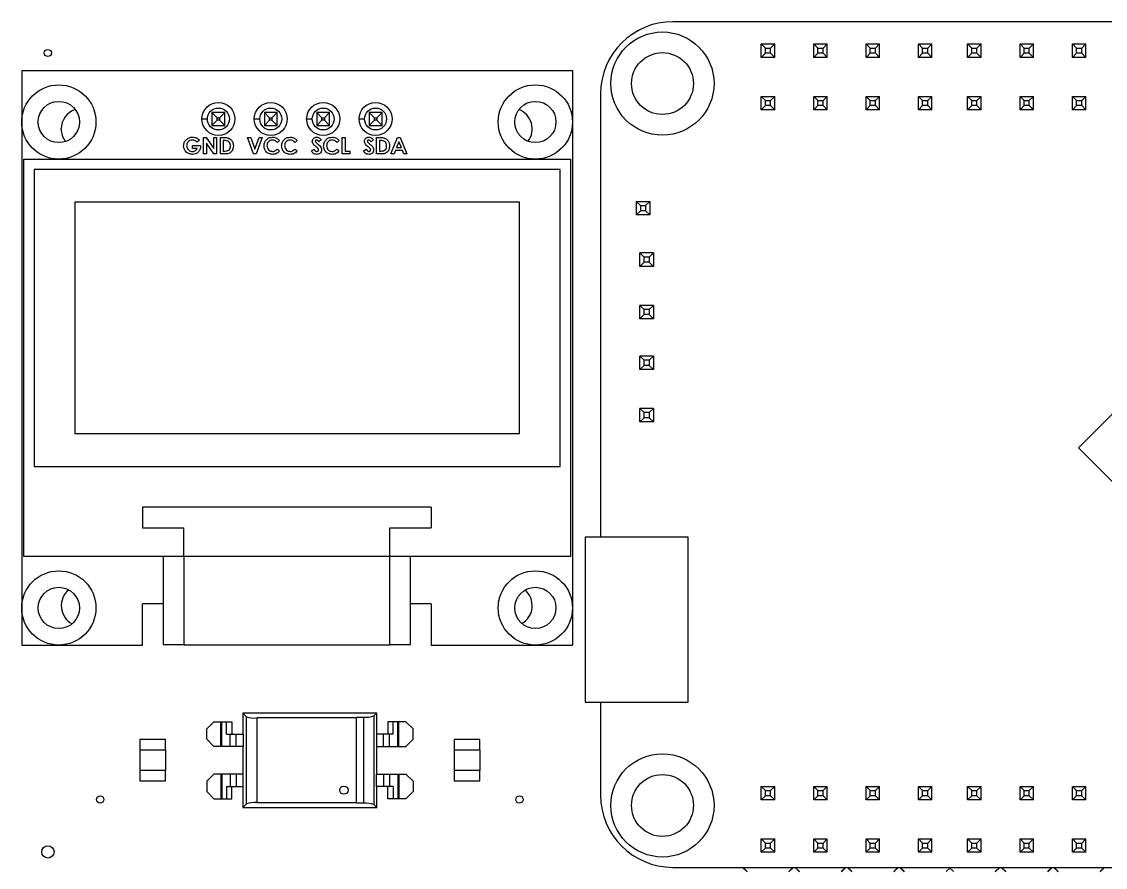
# Model space of a CAD drawing. Header units: millimetres. Extents: x 125 to 686, y 158 to 585.
# Drawn here: x 603.03 to 642.43, y 336.15 to 366.9 of the extents above; entities that cross this region are included whole.
import ezdxf

# ---------------------------------------------------------------- set-up
doc = ezdxf.new("R2010")
doc.units = ezdxf.units.MM

msp = doc.modelspace()

# ---------------------------------------------------------------- linework, layer by layer
at = {"color": 7, "linetype": 'Continuous', "lineweight": 25}
for p, q in [((673.203, 366.897), (626.703, 366.897)), ((630.072, 365.936), (629.922, 366.086)), ((629.922, 365.599), (629.922, 366.086)), ((629.922, 366.086), (630.41, 366.086)), ((630.26, 365.936), (630.41, 366.086)), ((630.41, 365.599), (630.41, 366.086)), ((631.977, 365.936), (631.827, 366.086)), ((631.827, 366.086), (632.315, 366.086)), ((631.827, 365.599), (631.827, 366.086)), ((632.165, 365.936), (632.315, 366.086)), ((632.315, 365.599), (632.315, 366.086)), ((633.882, 365.936), (633.732, 366.086)), ((633.732, 366.086), (634.22, 366.086)), ((633.732, 365.599), (633.732, 366.086)), ((634.07, 365.936), (634.22, 366.086)), ((634.22, 365.599), (634.22, 366.086)), ((635.787, 365.936), (635.637, 366.086)), ((635.637, 366.086), (636.125, 366.086)), ((635.637, 365.599), (635.637, 366.086)), ((635.975, 365.936), (636.125, 366.086)), ((636.125, 365.599), (636.125, 366.086)), ((637.572, 365.936), (637.422, 366.086)), ((637.422, 365.599), (637.422, 366.086)), ((637.422, 366.086), (637.91, 366.086)), ((637.76, 365.936), (637.91, 366.086)), ((637.91, 365.599), (637.91, 366.086)), ((639.477, 365.936), (639.327, 366.086)), ((639.327, 365.599), (639.327, 366.086)), ((639.327, 366.086), (639.815, 366.086)), ((639.665, 365.936), (639.815, 366.086)), ((639.815, 365.599), (639.815, 366.086)), ((641.382, 365.936), (641.232, 366.086)), ((641.232, 366.086), (641.72, 366.086)), ((641.232, 365.599), (641.232, 366.086)), ((641.57, 365.936), (641.72, 366.086)), ((641.72, 365.599), (641.72, 366.086)), ((629.922, 365.599), (630.072, 365.749)), ((630.072, 365.749), (630.072, 365.936)), ((630.072, 365.936), (630.26, 365.936)), ((630.26, 365.749), (630.072, 365.749)), ((630.26, 365.749), (630.26, 365.936)), ((630.26, 365.749), (630.41, 365.599)), ((631.827, 365.599), (631.977, 365.749)), ((631.977, 365.936), (632.165, 365.936)), ((631.977, 365.749), (631.977, 365.936)), ((632.165, 365.749), (631.977, 365.749)), ((632.165, 365.749), (632.165, 365.936)), ((632.165, 365.749), (632.315, 365.599)), ((633.732, 365.599), (633.882, 365.749)), ((633.882, 365.749), (633.882, 365.936)), ((633.882, 365.936), (634.07, 365.936)), ((634.07, 365.749), (633.882, 365.749)), ((634.07, 365.749), (634.07, 365.936)), ((634.07, 365.749), (634.22, 365.599)), ((635.637, 365.599), (635.787, 365.749)), ((635.787, 365.936), (635.975, 365.936)), ((635.787, 365.749), (635.787, 365.936)), ((635.975, 365.749), (635.787, 365.749)), ((635.975, 365.749), (635.975, 365.936)), ((635.975, 365.749), (636.125, 365.599)), ((637.422, 365.599), (637.572, 365.749)), ((637.572, 365.749), (637.572, 365.936)), ((637.572, 365.936), (637.76, 365.936)), ((637.76, 365.749), (637.572, 365.749)), ((637.76, 365.749), (637.76, 365.936)), ((637.76, 365.749), (637.91, 365.599)), ((639.327, 365.599), (639.477, 365.749)), ((639.477, 365.749), (639.477, 365.936)), ((639.477, 365.936), (639.665, 365.936)), ((639.665, 365.749), (639.477, 365.749)), ((639.665, 365.749), (639.665, 365.936)), ((639.665, 365.749), (639.815, 365.599)), ((641.232, 365.599), (641.382, 365.749)), ((641.382, 365.936), (641.57, 365.936)), ((641.382, 365.749), (641.382, 365.936)), ((641.57, 365.749), (641.382, 365.749)), ((641.57, 365.749), (641.57, 365.936)), ((641.57, 365.749), (641.72, 365.599)), ((630.41, 365.599), (629.922, 365.599)), ((632.315, 365.599), (631.827, 365.599)), ((634.22, 365.599), (633.732, 365.599)), ((636.125, 365.599), (635.637, 365.599)), ((637.91, 365.599), (637.422, 365.599)), ((639.815, 365.599), (639.327, 365.599)), ((641.72, 365.599), (641.232, 365.599)), ((603.032, 365.124), (603.032, 344.229)), ((603.032, 365.124), (623.057, 365.124)), ((623.057, 365.124), (623.057, 344.229)), ((624.078, 364.272), (624.078, 348.147)), ((630.072, 364.031), (629.922, 364.181)), ((629.922, 364.181), (630.41, 364.181)), ((629.922, 363.694), (629.922, 364.181)), ((630.072, 363.844), (630.072, 364.031)), ((630.072, 364.031), (630.26, 364.031)), ((630.26, 364.031), (630.41, 364.181)), ((630.26, 363.844), (630.26, 364.031)), ((630.41, 363.694), (630.41, 364.181)), ((631.977, 364.031), (631.827, 364.181)), ((631.827, 363.694), (631.827, 364.181)), ((631.827, 364.181), (632.315, 364.181)), ((631.977, 363.844), (631.977, 364.031)), ((631.977, 364.031), (632.165, 364.031)), ((632.165, 364.031), (632.315, 364.181)), ((632.165, 363.844), (632.165, 364.031)), ((632.315, 363.694), (632.315, 364.181)), ((633.882, 364.031), (633.732, 364.181)), ((633.732, 363.694), (633.732, 364.181)), ((633.732, 364.181), (634.22, 364.181)), ((633.882, 363.844), (633.882, 364.031)), ((633.882, 364.031), (634.07, 364.031)), ((634.07, 364.031), (634.22, 364.181)), ((634.07, 363.844), (634.07, 364.031)), ((634.22, 363.694), (634.22, 364.181)), ((635.787, 364.031), (635.637, 364.181)), ((635.637, 364.181), (636.125, 364.181)), ((635.637, 363.694), (635.637, 364.181)), ((635.787, 364.031), (635.975, 364.031)), ((635.787, 363.844), (635.787, 364.031)), ((635.975, 364.031), (636.125, 364.181)), ((635.975, 363.844), (635.975, 364.031)), ((636.125, 363.694), (636.125, 364.181)), ((637.572, 364.031), (637.422, 364.181)), ((637.422, 363.694), (637.422, 364.181)), ((637.422, 364.181), (637.91, 364.181)), ((637.572, 363.844), (637.572, 364.031)), ((637.572, 364.031), (637.76, 364.031)), ((637.76, 364.031), (637.91, 364.181)), ((637.76, 363.844), (637.76, 364.031)), ((637.91, 363.694), (637.91, 364.181)), ((639.477, 364.031), (639.327, 364.181)), ((639.327, 363.694), (639.327, 364.181)), ((639.327, 364.181), (639.815, 364.181)), ((639.477, 363.844), (639.477, 364.031)), ((639.477, 364.031), (639.665, 364.031)), ((639.665, 364.031), (639.815, 364.181)), ((639.665, 363.844), (639.665, 364.031)), ((639.815, 363.694), (639.815, 364.181)), ((641.382, 364.031), (641.232, 364.181)), ((641.232, 363.694), (641.232, 364.181)), ((641.232, 364.181), (641.72, 364.181)), ((641.382, 363.844), (641.382, 364.031)), ((641.382, 364.031), (641.57, 364.031)), ((641.57, 364.031), (641.72, 364.181)), ((641.57, 363.844), (641.57, 364.031)), ((641.72, 363.694), (641.72, 364.181)), ((629.922, 363.694), (630.072, 363.844)), ((630.41, 363.694), (629.922, 363.694)), ((630.26, 363.844), (630.072, 363.844)), ((630.26, 363.844), (630.41, 363.694)), ((631.827, 363.694), (631.977, 363.844)), ((632.315, 363.694), (631.827, 363.694)), ((632.165, 363.844), (631.977, 363.844)), ((632.165, 363.844), (632.315, 363.694)), ((633.732, 363.694), (633.882, 363.844)), ((634.22, 363.694), (633.732, 363.694)), ((634.07, 363.844), (633.882, 363.844)), ((634.07, 363.844), (634.22, 363.694)), ((635.637, 363.694), (635.787, 363.844)), ((636.125, 363.694), (635.637, 363.694)), ((635.975, 363.844), (635.787, 363.844)), ((635.975, 363.844), (636.125, 363.694)), ((637.422, 363.694), (637.572, 363.844)), ((637.91, 363.694), (637.422, 363.694)), ((637.76, 363.844), (637.572, 363.844)), ((637.76, 363.844), (637.91, 363.694)), ((639.327, 363.694), (639.477, 363.844)), ((639.815, 363.694), (639.327, 363.694)), ((639.665, 363.844), (639.477, 363.844)), ((639.665, 363.844), (639.815, 363.694)), ((641.232, 363.694), (641.382, 363.844)), ((641.72, 363.694), (641.232, 363.694)), ((641.57, 363.844), (641.382, 363.844)), ((641.57, 363.844), (641.72, 363.694)), ((609.583, 363.358), (609.784, 363.358)), ((610.417, 363.592), (609.95, 363.592)), ((610.14, 363.401), (609.95, 363.592)), ((609.95, 363.592), (609.95, 363.125)), ((610.14, 363.315), (609.95, 363.125)), ((610.14, 363.401), (610.226, 363.401)), ((610.14, 363.315), (610.14, 363.401)), ((610.226, 363.315), (610.14, 363.315)), ((610.417, 363.592), (610.226, 363.401)), ((610.226, 363.401), (610.226, 363.315)), ((610.417, 363.125), (610.226, 363.315)), ((610.417, 363.125), (610.417, 363.592)), ((611.488, 363.358), (611.689, 363.358)), ((612.322, 363.592), (611.855, 363.592)), ((611.855, 363.592), (612.045, 363.401)), ((611.855, 363.592), (611.855, 363.125)), ((612.045, 363.315), (611.855, 363.125)), ((612.045, 363.401), (612.131, 363.401)), ((612.045, 363.315), (612.045, 363.401)), ((612.131, 363.315), (612.045, 363.315)), ((612.322, 363.592), (612.131, 363.401)), ((612.131, 363.401), (612.131, 363.315)), ((612.131, 363.315), (612.322, 363.125)), ((612.322, 363.125), (612.322, 363.592)), ((613.393, 363.358), (613.594, 363.358)), ((614.227, 363.592), (613.76, 363.592)), ((613.95, 363.401), (613.76, 363.592)), ((613.76, 363.592), (613.76, 363.125)), ((613.95, 363.315), (613.76, 363.125)), ((613.95, 363.315), (613.95, 363.401)), ((613.95, 363.401), (614.036, 363.401)), ((614.036, 363.315), (613.95, 363.315)), ((614.227, 363.592), (614.036, 363.401)), ((614.036, 363.401), (614.036, 363.315)), ((614.227, 363.125), (614.036, 363.315)), ((614.227, 363.125), (614.227, 363.592)), ((615.298, 363.358), (615.499, 363.358)), ((616.132, 363.592), (615.665, 363.592)), ((615.855, 363.401), (615.665, 363.592)), ((615.665, 363.592), (615.665, 363.125)), ((615.855, 363.315), (615.665, 363.125)), ((615.855, 363.401), (615.941, 363.401)), ((615.855, 363.315), (615.855, 363.401)), ((615.941, 363.315), (615.855, 363.315)), ((616.132, 363.592), (615.941, 363.401)), ((615.941, 363.401), (615.941, 363.315)), ((616.132, 363.125), (615.941, 363.315)), ((616.132, 363.125), (616.132, 363.592)), ((609.95, 363.125), (610.417, 363.125)), ((611.855, 363.125), (612.322, 363.125)), ((613.76, 363.125), (614.227, 363.125)), ((615.665, 363.125), (616.132, 363.125)), ((609.496, 362.588), (609.415, 362.51)), ((609.645, 362.682), (609.741, 362.682)), ((609.645, 362.087), (609.645, 362.682)), ((609.741, 362.682), (610.012, 362.29)), ((609.752, 362.477), (609.752, 362.087)), ((610.021, 362.087), (609.752, 362.477)), ((610.012, 362.682), (610.118, 362.682)), ((610.012, 362.29), (610.012, 362.682)), ((610.118, 362.682), (610.118, 362.087)), ((610.256, 362.682), (610.39, 362.682)), ((610.256, 362.087), (610.256, 362.682)), ((610.363, 362.575), (610.363, 362.194)), ((610.403, 362.575), (610.363, 362.575)), ((611.244, 362.682), (611.358, 362.682)), ((611.46, 362.087), (611.244, 362.682)), ((611.358, 362.682), (611.511, 362.259)), ((611.511, 362.259), (611.665, 362.682)), ((611.778, 362.682), (611.563, 362.087)), ((611.665, 362.682), (611.778, 362.682)), ((612.408, 362.579), (612.33, 362.504)), ((613.049, 362.579), (612.971, 362.504)), ((613.919, 362.603), (613.839, 362.53)), ((614.576, 362.579), (614.497, 362.504)), ((614.683, 362.682), (614.789, 362.682)), ((614.683, 362.087), (614.683, 362.682)), ((614.789, 362.682), (614.789, 362.194)), ((615.812, 362.603), (615.732, 362.53)), ((615.934, 362.682), (616.069, 362.682)), ((615.934, 362.087), (615.934, 362.682)), ((616.041, 362.575), (616.041, 362.194)), ((616.082, 362.575), (616.041, 362.575)), ((616.457, 362.087), (616.698, 362.682)), ((616.747, 362.523), (616.658, 362.316)), ((616.698, 362.682), (616.797, 362.682)), ((616.836, 362.316), (616.747, 362.523)), ((616.797, 362.682), (617.037, 362.087)), ((609.241, 362.392), (609.538, 362.392)), ((609.241, 362.285), (609.241, 362.392)), ((609.412, 362.285), (609.241, 362.285)), ((609.538, 362.392), (609.538, 362.367)), ((609.752, 362.087), (609.645, 362.087)), ((610.118, 362.087), (610.021, 362.087)), ((610.392, 362.087), (610.256, 362.087)), ((610.363, 362.194), (610.418, 362.194)), ((611.563, 362.087), (611.46, 362.087)), ((612.33, 362.265), (612.406, 362.185)), ((612.971, 362.265), (613.047, 362.185)), ((613.568, 362.198), (613.662, 362.255)), ((614.497, 362.265), (614.573, 362.185)), ((614.957, 362.087), (614.683, 362.087)), ((614.789, 362.194), (614.957, 362.194)), ((614.957, 362.194), (614.957, 362.087)), ((615.461, 362.198), (615.555, 362.255)), ((616.071, 362.087), (615.934, 362.087)), ((616.041, 362.194), (616.097, 362.194)), ((616.571, 362.087), (616.457, 362.087)), ((616.617, 362.209), (616.571, 362.087)), ((616.877, 362.209), (616.617, 362.209)), ((616.658, 362.316), (616.836, 362.316)), ((616.923, 362.087), (616.877, 362.209)), ((617.037, 362.087), (616.923, 362.087)), ((603.107, 347.454), (603.107, 361.899)), ((603.107, 361.899), (622.982, 361.899)), ((622.982, 361.899), (622.982, 347.454)), ((603.482, 361.524), (603.482, 350.724)), ((622.607, 361.524), (603.482, 361.524)), ((622.607, 350.724), (622.607, 361.524)), ((604.96, 360.332), (604.96, 351.917)), ((621.13, 360.332), (604.96, 360.332)), ((621.13, 351.917), (621.13, 360.332)), ((625.526, 360.207), (625.376, 360.357)), ((625.376, 360.357), (625.863, 360.357)), ((625.376, 360.357), (625.376, 359.869)), ((625.526, 360.207), (625.713, 360.207)), ((625.526, 360.207), (625.526, 360.019)), ((625.863, 360.357), (625.713, 360.207)), ((625.713, 360.207), (625.713, 360.019)), ((625.863, 360.357), (625.863, 359.869)), ((625.526, 360.019), (625.376, 359.869)), ((625.863, 359.869), (625.376, 359.869)), ((625.713, 360.019), (625.526, 360.019)), ((625.713, 360.019), (625.863, 359.869)), ((625.661, 358.337), (625.511, 358.487)), ((625.999, 358.487), (625.511, 358.487)), ((625.511, 358), (625.511, 358.487)), ((625.661, 358.15), (625.511, 358)), ((625.849, 358.337), (625.661, 358.337)), ((625.661, 358.15), (625.661, 358.337)), ((625.849, 358.15), (625.661, 358.15)), ((625.849, 358.337), (625.999, 358.487)), ((625.849, 358.337), (625.849, 358.15)), ((625.999, 358), (625.849, 358.15)), ((625.999, 358.487), (625.999, 358)), ((625.999, 358), (625.511, 358)), ((648.078, 358.03), (641.449, 351.401)), ((625.661, 356.432), (625.511, 356.582)), ((625.511, 356.095), (625.511, 356.582)), ((625.999, 356.582), (625.511, 356.582)), ((625.849, 356.432), (625.999, 356.582)), ((625.999, 356.582), (625.999, 356.095)), ((625.661, 356.245), (625.511, 356.095)), ((625.661, 356.245), (625.661, 356.432)), ((625.849, 356.432), (625.661, 356.432)), ((625.849, 356.245), (625.661, 356.245)), ((625.849, 356.432), (625.849, 356.245)), ((625.999, 356.095), (625.849, 356.245)), ((625.999, 356.095), (625.511, 356.095)), ((625.661, 354.587), (625.511, 354.737)), ((625.999, 354.737), (625.511, 354.737)), ((625.511, 354.25), (625.511, 354.737)), ((625.849, 354.587), (625.661, 354.587)), ((625.661, 354.4), (625.661, 354.587)), ((625.849, 354.587), (625.999, 354.737)), ((625.849, 354.587), (625.849, 354.4)), ((625.999, 354.737), (625.999, 354.25)), ((625.661, 354.4), (625.511, 354.25)), ((625.999, 354.25), (625.511, 354.25)), ((625.849, 354.4), (625.661, 354.4)), ((625.999, 354.25), (625.849, 354.4)), ((625.661, 352.682), (625.511, 352.832)), ((625.999, 352.832), (625.511, 352.832)), ((625.511, 352.345), (625.511, 352.832)), ((625.849, 352.682), (625.661, 352.682)), ((625.661, 352.495), (625.661, 352.682)), ((625.849, 352.682), (625.999, 352.832)), ((625.849, 352.682), (625.849, 352.495)), ((625.999, 352.832), (625.999, 352.345)), ((625.661, 352.495), (625.511, 352.345)), ((625.999, 352.345), (625.511, 352.345)), ((625.849, 352.495), (625.661, 352.495)), ((625.999, 352.345), (625.849, 352.495)), ((604.96, 351.917), (621.13, 351.917)), ((641.449, 351.401), (648.078, 344.772)), ((603.482, 350.724), (622.607, 350.724)), ((607.422, 349.239), (607.422, 348.489)), ((617.922, 349.239), (607.422, 349.239)), ((617.922, 349.239), (617.922, 348.489)), ((607.422, 348.489), (608.925, 348.489)), ((608.925, 347.454), (608.925, 348.489)), ((616.422, 348.489), (617.922, 348.489)), ((616.422, 347.454), (616.422, 348.489)), ((623.516, 348.147), (623.516, 342.147)), ((627.266, 348.147), (623.516, 348.147)), ((627.266, 342.147), (627.266, 348.147)), ((622.982, 347.454), (603.107, 347.454)), ((607.422, 344.229), (607.422, 345.729)), ((608.172, 345.729), (607.422, 345.729)), ((617.922, 345.729), (617.172, 345.729)), ((617.922, 345.729), (617.922, 344.229)), ((603.032, 344.229), (607.422, 344.229)), ((608.172, 344.244), (608.925, 344.244)), ((616.422, 344.229), (608.925, 344.229)), ((616.422, 344.244), (617.172, 344.244)), ((617.922, 344.229), (623.057, 344.229)), ((623.516, 342.147), (627.266, 342.147)), ((624.078, 342.147), (624.078, 338.772)), ((615.946, 341.758), (611.071, 341.758)), ((611.205, 341.625), (611.071, 341.758)), ((611.071, 341.758), (611.071, 340.993)), ((611.205, 338.457), (611.205, 341.625)), ((611.576, 341.579), (611.576, 338.503)), ((615.196, 341.579), (611.576, 341.579)), ((615.196, 341.606), (615.196, 338.476)), ((615.196, 341.606), (615.467, 341.606)), ((615.467, 338.476), (615.467, 341.606)), ((615.839, 341.651), (615.946, 341.758)), ((615.839, 341.651), (615.839, 338.431)), ((615.946, 340.993), (615.946, 341.758)), ((610.021, 341.443), (609.759, 341.181)), ((609.759, 340.806), (609.759, 341.181)), ((610.021, 341.443), (610.678, 341.443)), ((610.277, 340.543), (610.277, 341.443)), ((610.306, 340.543), (610.306, 341.443)), ((610.479, 340.993), (610.479, 341.443)), ((610.678, 341.443), (610.678, 340.993)), ((616.996, 341.443), (616.339, 341.443)), ((616.339, 341.443), (616.339, 340.993)), ((616.539, 340.993), (616.539, 341.443)), ((616.711, 340.543), (616.711, 341.443)), ((616.741, 340.543), (616.741, 341.443)), ((616.996, 341.443), (617.259, 341.181)), ((617.259, 340.806), (617.259, 341.181)), ((607.325, 340.791), (607.325, 340.416)), ((608.263, 340.791), (607.325, 340.791)), ((608.263, 340.416), (608.263, 340.791)), ((609.759, 340.806), (610.021, 340.543)), ((610.479, 340.993), (611.085, 340.993)), ((610.613, 340.543), (610.613, 340.993)), ((610.833, 340.543), (610.833, 340.993)), ((611.085, 340.993), (611.085, 340.543)), ((615.933, 340.993), (615.933, 340.543)), ((616.539, 340.993), (615.933, 340.993)), ((616.185, 340.543), (616.185, 340.993)), ((616.404, 340.543), (616.404, 340.993)), ((617.259, 340.806), (616.996, 340.543)), ((618.755, 340.791), (618.755, 340.416)), ((619.693, 340.791), (618.755, 340.791)), ((619.693, 340.416), (619.693, 340.791)), ((607.325, 340.416), (608.263, 340.416)), ((607.326, 340.416), (607.326, 339.666)), ((608.262, 340.416), (608.262, 339.666)), ((611.085, 340.543), (610.021, 340.543)), ((611.071, 340.543), (611.071, 339.538)), ((615.933, 340.543), (616.996, 340.543)), ((615.946, 339.538), (615.946, 340.543)), ((618.755, 340.416), (619.693, 340.416)), ((618.756, 340.416), (618.756, 339.666)), ((619.692, 340.416), (619.692, 339.666)), ((607.325, 339.666), (607.325, 339.291)), ((608.263, 339.666), (607.325, 339.666)), ((608.263, 339.291), (608.263, 339.666)), ((618.755, 339.666), (618.755, 339.291)), ((619.693, 339.666), (618.755, 339.666)), ((619.693, 339.291), (619.693, 339.666)), ((607.325, 339.291), (608.263, 339.291)), ((609.759, 339.276), (610.021, 339.538)), ((609.759, 339.276), (609.759, 338.901)), ((611.085, 339.538), (610.021, 339.538)), ((610.277, 339.538), (610.277, 338.638)), ((610.306, 339.538), (610.306, 338.638)), ((610.613, 339.538), (610.613, 339.088)), ((610.833, 339.538), (610.833, 339.088)), ((611.085, 339.088), (611.085, 339.538)), ((615.933, 339.538), (616.996, 339.538)), ((615.933, 339.088), (615.933, 339.538)), ((616.185, 339.538), (616.185, 339.088)), ((616.404, 339.538), (616.404, 339.088)), ((616.711, 339.538), (616.711, 338.638)), ((616.741, 339.538), (616.741, 338.638)), ((617.259, 339.276), (616.996, 339.538)), ((617.259, 339.276), (617.259, 338.901)), ((618.755, 339.291), (619.693, 339.291)), ((610.021, 338.638), (609.759, 338.901)), ((610.479, 339.088), (611.085, 339.088)), ((610.479, 339.088), (610.479, 338.638)), ((610.678, 338.638), (610.678, 339.088)), ((611.071, 339.088), (611.071, 338.323)), ((616.539, 339.088), (615.933, 339.088)), ((615.946, 338.323), (615.946, 339.088)), ((616.339, 338.638), (616.339, 339.088)), ((616.539, 339.088), (616.539, 338.638)), ((616.996, 338.638), (617.259, 338.901)), ((630.072, 338.936), (629.922, 339.086)), ((629.922, 338.599), (629.922, 339.086)), ((629.922, 339.086), (630.41, 339.086)), ((630.072, 338.749), (630.072, 338.936)), ((630.072, 338.936), (630.26, 338.936)), ((630.26, 338.936), (630.41, 339.086)), ((630.26, 338.749), (630.26, 338.936)), ((630.41, 338.599), (630.41, 339.086)), ((631.977, 338.936), (631.827, 339.086)), ((631.827, 339.086), (632.315, 339.086)), ((631.827, 338.599), (631.827, 339.086)), ((631.977, 338.936), (632.165, 338.936)), ((631.977, 338.749), (631.977, 338.936)), ((632.165, 338.936), (632.315, 339.086)), ((632.165, 338.749), (632.165, 338.936)), ((632.315, 338.599), (632.315, 339.086)), ((633.882, 338.936), (633.732, 339.086)), ((633.732, 339.086), (634.22, 339.086)), ((633.732, 338.599), (633.732, 339.086)), ((633.882, 338.749), (633.882, 338.936)), ((633.882, 338.936), (634.07, 338.936)), ((634.07, 338.936), (634.22, 339.086)), ((634.07, 338.749), (634.07, 338.936)), ((634.22, 338.599), (634.22, 339.086)), ((635.787, 338.936), (635.637, 339.086)), ((635.637, 338.599), (635.637, 339.086)), ((635.637, 339.086), (636.125, 339.086)), ((635.787, 338.749), (635.787, 338.936)), ((635.787, 338.936), (635.975, 338.936)), ((635.975, 338.936), (636.125, 339.086)), ((635.975, 338.749), (635.975, 338.936)), ((636.125, 338.599), (636.125, 339.086)), ((637.572, 338.936), (637.422, 339.086)), ((637.422, 338.599), (637.422, 339.086)), ((637.422, 339.086), (637.91, 339.086)), ((637.572, 338.749), (637.572, 338.936)), ((637.572, 338.936), (637.76, 338.936)), ((637.76, 338.936), (637.91, 339.086)), ((637.76, 338.749), (637.76, 338.936)), ((637.91, 338.599), (637.91, 339.086)), ((639.477, 338.936), (639.327, 339.086)), ((639.327, 338.599), (639.327, 339.086)), ((639.327, 339.086), (639.815, 339.086)), ((639.477, 338.749), (639.477, 338.936)), ((639.477, 338.936), (639.665, 338.936)), ((639.665, 338.936), (639.815, 339.086)), ((639.665, 338.749), (639.665, 338.936)), ((639.815, 338.599), (639.815, 339.086)), ((641.382, 338.936), (641.232, 339.086)), ((641.232, 338.599), (641.232, 339.086)), ((641.232, 339.086), (641.72, 339.086)), ((641.382, 338.749), (641.382, 338.936)), ((641.382, 338.936), (641.57, 338.936)), ((641.57, 338.936), (641.72, 339.086)), ((641.57, 338.749), (641.57, 338.936)), ((641.72, 338.599), (641.72, 339.086)), ((610.021, 338.638), (610.678, 338.638)), ((611.205, 338.457), (611.071, 338.323)), ((611.576, 338.503), (615.196, 338.503)), ((615.467, 338.476), (615.196, 338.476)), ((615.839, 338.431), (615.946, 338.323)), ((616.996, 338.638), (616.339, 338.638)), ((629.922, 338.599), (630.072, 338.749)), ((630.41, 338.599), (629.922, 338.599)), ((630.26, 338.749), (630.072, 338.749)), ((630.26, 338.749), (630.41, 338.599)), ((631.827, 338.599), (631.977, 338.749)), ((632.315, 338.599), (631.827, 338.599)), ((632.165, 338.749), (631.977, 338.749)), ((632.165, 338.749), (632.315, 338.599)), ((633.732, 338.599), (633.882, 338.749)), ((634.22, 338.599), (633.732, 338.599)), ((634.07, 338.749), (633.882, 338.749)), ((634.07, 338.749), (634.22, 338.599)), ((635.637, 338.599), (635.787, 338.749)), ((636.125, 338.599), (635.637, 338.599)), ((635.975, 338.749), (635.787, 338.749)), ((635.975, 338.749), (636.125, 338.599)), ((637.422, 338.599), (637.572, 338.749)), ((637.91, 338.599), (637.422, 338.599)), ((637.76, 338.749), (637.572, 338.749)), ((637.76, 338.749), (637.91, 338.599)), ((639.327, 338.599), (639.477, 338.749)), ((639.815, 338.599), (639.327, 338.599)), ((639.665, 338.749), (639.477, 338.749)), ((639.665, 338.749), (639.815, 338.599)), ((641.232, 338.599), (641.382, 338.749)), ((641.72, 338.599), (641.232, 338.599)), ((641.57, 338.749), (641.382, 338.749)), ((641.57, 338.749), (641.72, 338.599)), ((611.071, 338.323), (615.946, 338.323)), ((630.072, 337.031), (629.922, 337.181)), ((629.922, 337.181), (630.41, 337.181)), ((629.922, 336.694), (629.922, 337.181)), ((629.922, 336.694), (630.072, 336.844)), ((630.072, 337.031), (630.26, 337.031)), ((630.072, 336.844), (630.072, 337.031)), ((630.26, 336.844), (630.072, 336.844)), ((630.26, 337.031), (630.41, 337.181)), ((630.26, 336.844), (630.26, 337.031)), ((630.26, 336.844), (630.41, 336.694)), ((630.41, 336.694), (630.41, 337.181)), ((631.977, 337.031), (631.827, 337.181)), ((631.827, 337.181), (632.315, 337.181)), ((631.827, 336.694), (631.827, 337.181)), ((631.827, 336.694), (631.977, 336.844)), ((631.977, 337.031), (632.165, 337.031)), ((631.977, 336.844), (631.977, 337.031)), ((632.165, 336.844), (631.977, 336.844)), ((632.165, 337.031), (632.315, 337.181)), ((632.165, 336.844), (632.165, 337.031)), ((632.165, 336.844), (632.315, 336.694)), ((632.315, 336.694), (632.315, 337.181)), ((633.882, 337.031), (633.732, 337.181)), ((633.732, 336.694), (633.732, 337.181)), ((633.732, 337.181), (634.22, 337.181)), ((633.732, 336.694), (633.882, 336.844)), ((633.882, 336.844), (633.882, 337.031)), ((633.882, 337.031), (634.07, 337.031)), ((634.07, 336.844), (633.882, 336.844)), ((634.07, 337.031), (634.22, 337.181)), ((634.07, 336.844), (634.07, 337.031)), ((634.07, 336.844), (634.22, 336.694)), ((634.22, 336.694), (634.22, 337.181)), ((635.787, 337.031), (635.637, 337.181)), ((635.637, 337.181), (636.125, 337.181)), ((635.637, 336.694), (635.637, 337.181)), ((635.637, 336.694), (635.787, 336.844)), ((635.787, 336.844), (635.787, 337.031)), ((635.787, 337.031), (635.975, 337.031)), ((635.975, 336.844), (635.787, 336.844)), ((635.975, 337.031), (636.125, 337.181)), ((635.975, 336.844), (635.975, 337.031)), ((635.975, 336.844), (636.125, 336.694)), ((636.125, 336.694), (636.125, 337.181)), ((637.572, 337.031), (637.422, 337.181)), ((637.422, 336.694), (637.422, 337.181)), ((637.422, 337.181), (637.91, 337.181)), ((637.422, 336.694), (637.572, 336.844)), ((637.572, 336.844), (637.572, 337.031)), ((637.572, 337.031), (637.76, 337.031)), ((637.76, 336.844), (637.572, 336.844)), ((637.76, 337.031), (637.91, 337.181)), ((637.76, 336.844), (637.76, 337.031)), ((637.76, 336.844), (637.91, 336.694)), ((637.91, 336.694), (637.91, 337.181)), ((639.477, 337.031), (639.327, 337.181)), ((639.327, 336.694), (639.327, 337.181)), ((639.327, 337.181), (639.815, 337.181)), ((639.327, 336.694), (639.477, 336.844)), ((639.477, 336.844), (639.477, 337.031)), ((639.477, 337.031), (639.665, 337.031)), ((639.665, 336.844), (639.477, 336.844)), ((639.665, 337.031), (639.815, 337.181)), ((639.665, 336.844), (639.665, 337.031)), ((639.665, 336.844), (639.815, 336.694)), ((639.815, 336.694), (639.815, 337.181)), ((641.382, 337.031), (641.232, 337.181)), ((641.232, 336.694), (641.232, 337.181)), ((641.232, 337.181), (641.72, 337.181)), ((641.232, 336.694), (641.382, 336.844)), ((641.382, 336.844), (641.382, 337.031)), ((641.382, 337.031), (641.57, 337.031)), ((641.57, 336.844), (641.382, 336.844)), ((641.57, 337.031), (641.72, 337.181)), ((641.57, 336.844), (641.57, 337.031)), ((641.57, 336.844), (641.72, 336.694)), ((641.72, 336.694), (641.72, 337.181)), ((630.41, 336.694), (629.922, 336.694)), ((632.315, 336.694), (631.827, 336.694)), ((634.22, 336.694), (633.732, 336.694)), ((636.125, 336.694), (635.637, 336.694)), ((637.91, 336.694), (637.422, 336.694)), ((639.815, 336.694), (639.327, 336.694)), ((641.72, 336.694), (641.232, 336.694)), ((626.703, 336.147), (673.203, 336.147)), ((629.242, 336.147), (629.404, 335.985)), ((629.253, 336.147), (629.407, 335.993)), ((631.079, 336.147), (630.925, 335.993)), ((631.09, 336.147), (630.928, 335.985)), ((631.147, 336.147), (631.309, 335.985)), ((631.158, 336.147), (631.312, 335.993)), ((632.984, 336.147), (632.83, 335.993)), ((632.995, 336.147), (632.833, 335.985)), ((633.052, 336.147), (633.214, 335.985)), ((633.063, 336.147), (633.217, 335.993)), ((634.889, 336.147), (634.735, 335.993)), ((634.9, 336.147), (634.738, 335.985)), ((634.957, 336.147), (635.119, 335.985)), ((634.968, 336.147), (635.122, 335.993)), ((636.794, 336.147), (636.64, 335.993)), ((636.753, 336.147), (636.907, 335.993)), ((638.579, 336.147), (638.425, 335.993)), ((638.59, 336.147), (638.428, 335.985)), ((638.647, 336.147), (638.809, 335.985)), ((638.658, 336.147), (638.812, 335.993)), ((640.484, 336.147), (640.33, 335.993)), ((640.495, 336.147), (640.333, 335.985)), ((640.552, 336.147), (640.714, 335.985)), ((640.563, 336.147), (640.717, 335.993)), ((642.389, 336.147), (642.235, 335.993)), ((642.4, 336.147), (642.238, 335.985))]:
    msp.add_line(p, q, dxfattribs=at)
at = {"color": 7, "linetype": 'Continuous', "lineweight": 25, "flags": 128}
msp.add_lwpolyline([(604.626, 362.54), (604.529, 362.709), (604.472, 362.996)], dxfattribs=at)
at = {"color": 7, "linetype": 'Continuous', "lineweight": 25}
for centre, radius in [((626.328, 364.647), 1.875), ((603.984, 365.758), 0.131), ((626.328, 364.647), 1.125), ((604.382, 363.249), 1.35), ((621.707, 363.249), 1.35), ((604.382, 363.249), 0.75), ((610.183, 363.358), 0.6), ((610.183, 363.358), 0.399), ((612.088, 363.358), 0.6), ((612.088, 363.358), 0.399), ((613.993, 363.358), 0.6), ((613.993, 363.358), 0.399), ((615.898, 363.358), 0.6), ((615.898, 363.358), 0.399), ((621.707, 363.249), 0.75), ((604.382, 345.579), 1.35), ((621.707, 345.579), 1.35), ((604.382, 345.579), 0.75), ((621.707, 345.579), 0.75), ((626.328, 338.397), 1.875), ((626.328, 338.397), 1.125), ((614.746, 338.953), 0.15), ((614.746, 338.953), 0.15), ((605.889, 338.612), 0.131), ((621.129, 338.612), 0.131), ((603.984, 336.707), 0.225)]:
    msp.add_circle(centre, radius, dxfattribs=at)
for centre, radius, start, end in [((626.703, 364.272), 2.625, 90, 180), ((605.222, 362.996), 0.75, 109.0191, 180), ((620.843, 362.996), 0.75, 323.2211, 69.4476), ((605.222, 345.661), 0.75, 129.7634, 241.2907), ((620.843, 345.661), 0.75, 299.9744, 49.277), ((611.502, 342.508), 0.932, 251.4588, 274.6106), ((615.542, 342.535), 0.932, 265.3894, 288.5412), ((611.502, 337.573), 0.932, 85.3894, 108.5412), ((615.542, 337.547), 0.932, 71.4588, 94.6106), ((626.703, 338.772), 2.625, 180, 270)]:
    msp.add_arc(centre, radius, start, end, dxfattribs=at)
for points, knots in [([(608.92, 362.388), (608.924, 362.43), (608.932, 362.506), (608.978, 362.567), (608.998, 362.593)], [0, 0, 0, 0, 0.559322, 1, 1, 1, 1]), ([(608.998, 362.593), (609.037, 362.627), (609.107, 362.688), (609.199, 362.695), (609.239, 362.697)], [0, 0, 0, 0, 0.558593, 1, 1, 1, 1]), ([(609.236, 362.591), (609.206, 362.587), (609.145, 362.581), (609.076, 362.527), (609.033, 362.46), (609.029, 362.412), (609.027, 362.388)], [0, 0, 0, 0, 0.279813, 0.559428, 0.779645, 1, 1, 1, 1]), ([(609.415, 362.51), (609.386, 362.536), (609.335, 362.581), (609.266, 362.588), (609.236, 362.591)], [0, 0, 0, 0, 0.559571, 1, 1, 1, 1]), ([(609.239, 362.697), (609.267, 362.696), (609.317, 362.694), (609.364, 362.677), (609.385, 362.669)], [0, 0, 0, 0, 0.559875, 1, 1, 1, 1]), ([(609.385, 362.669), (609.408, 362.657), (609.449, 362.635), (609.482, 362.602), (609.496, 362.588)], [0, 0, 0, 0, 0.559434, 1, 1, 1, 1]), ([(610.39, 362.682), (610.44, 362.682), (610.538, 362.681), (610.66, 362.605), (610.72, 362.491), (610.726, 362.415), (610.729, 362.376)], [0, 0, 0, 0, 0.281479, 0.558724, 0.779167, 1, 1, 1, 1]), ([(610.566, 362.528), (610.538, 362.544), (610.488, 362.574), (610.429, 362.575), (610.403, 362.575)], [0, 0, 0, 0, 0.557302, 1, 1, 1, 1]), ([(610.622, 362.378), (610.62, 362.41), (610.617, 362.466), (610.581, 362.509), (610.566, 362.528)], [0, 0, 0, 0, 0.5603, 1, 1, 1, 1]), ([(611.843, 362.386), (611.848, 362.432), (611.857, 362.524), (611.942, 362.627), (612.046, 362.687), (612.118, 362.694), (612.154, 362.697)], [0, 0, 0, 0, 0.279811, 0.559029, 0.779559, 1, 1, 1, 1]), ([(612.15, 362.591), (612.12, 362.587), (612.06, 362.58), (611.995, 362.524), (611.956, 362.456), (611.952, 362.409), (611.95, 362.386)], [0, 0, 0, 0, 0.279531, 0.559156, 0.779443, 1, 1, 1, 1]), ([(612.33, 362.504), (612.301, 362.531), (612.25, 362.579), (612.18, 362.587), (612.15, 362.591)], [0, 0, 0, 0, 0.560031, 1, 1, 1, 1]), ([(612.154, 362.697), (612.209, 362.69), (612.307, 362.677), (612.377, 362.609), (612.408, 362.579)], [0, 0, 0, 0, 0.559027, 1, 1, 1, 1]), ([(612.484, 362.386), (612.489, 362.432), (612.499, 362.524), (612.583, 362.627), (612.687, 362.687), (612.759, 362.694), (612.795, 362.697)], [0, 0, 0, 0, 0.279811, 0.559029, 0.779559, 1, 1, 1, 1]), ([(612.791, 362.591), (612.761, 362.587), (612.701, 362.58), (612.636, 362.524), (612.597, 362.456), (612.593, 362.409), (612.591, 362.386)], [0, 0, 0, 0, 0.279531, 0.559156, 0.779443, 1, 1, 1, 1]), ([(612.971, 362.504), (612.942, 362.531), (612.891, 362.579), (612.822, 362.587), (612.791, 362.591)], [0, 0, 0, 0, 0.560031, 1, 1, 1, 1]), ([(612.795, 362.697), (612.85, 362.69), (612.948, 362.677), (613.018, 362.609), (613.049, 362.579)], [0, 0, 0, 0, 0.559027, 1, 1, 1, 1]), ([(613.599, 362.547), (613.602, 362.569), (613.607, 362.615), (613.65, 362.664), (613.701, 362.693), (613.737, 362.696), (613.755, 362.697)], [0, 0, 0, 0, 0.27939, 0.559145, 0.77945, 1, 1, 1, 1]), ([(613.749, 362.338), (613.711, 362.369), (613.658, 362.414), (613.606, 362.488), (613.601, 362.527), (613.599, 362.547)], [0, 0, 0, 0, 0.560851, 0.780703, 1, 1, 1, 1]), ([(613.754, 362.591), (613.747, 362.59), (613.734, 362.589), (613.719, 362.58), (613.708, 362.567), (613.706, 362.557), (613.706, 362.552)], [0, 0, 0, 0, 0.28032, 0.560119, 0.780527, 1, 1, 1, 1]), ([(613.706, 362.552), (613.706, 362.546), (613.707, 362.536), (613.713, 362.527), (613.715, 362.523)], [0, 0, 0, 0, 0.559238, 1, 1, 1, 1]), ([(613.715, 362.523), (613.73, 362.508), (613.756, 362.481), (613.784, 362.457), (613.796, 362.446)], [0, 0, 0, 0, 0.559767, 1, 1, 1, 1]), ([(613.839, 362.53), (613.827, 362.546), (613.81, 362.569), (613.778, 362.588), (613.762, 362.59), (613.754, 362.591)], [0, 0, 0, 0, 0.5598, 0.780117, 1, 1, 1, 1]), ([(613.755, 362.697), (613.777, 362.695), (613.814, 362.691), (613.859, 362.664), (613.891, 362.635), (613.91, 362.614), (613.919, 362.603)], [0, 0, 0, 0, 0.338975, 0.559087, 0.779482, 1, 1, 1, 1]), ([(614.011, 362.386), (614.016, 362.432), (614.025, 362.524), (614.11, 362.627), (614.213, 362.687), (614.286, 362.694), (614.322, 362.697)], [0, 0, 0, 0, 0.279811, 0.559029, 0.779559, 1, 1, 1, 1]), ([(614.317, 362.591), (614.288, 362.587), (614.228, 362.58), (614.162, 362.524), (614.123, 362.456), (614.12, 362.409), (614.118, 362.386)], [0, 0, 0, 0, 0.279531, 0.559156, 0.779443, 1, 1, 1, 1]), ([(614.497, 362.504), (614.469, 362.531), (614.417, 362.579), (614.348, 362.587), (614.317, 362.591)], [0, 0, 0, 0, 0.560031, 1, 1, 1, 1]), ([(614.322, 362.697), (614.376, 362.69), (614.474, 362.677), (614.545, 362.609), (614.576, 362.579)], [0, 0, 0, 0, 0.559027, 1, 1, 1, 1]), ([(615.492, 362.547), (615.494, 362.569), (615.5, 362.615), (615.543, 362.664), (615.594, 362.693), (615.63, 362.696), (615.648, 362.697)], [0, 0, 0, 0, 0.27939, 0.559145, 0.77945, 1, 1, 1, 1]), ([(615.642, 362.338), (615.603, 362.369), (615.55, 362.414), (615.499, 362.488), (615.494, 362.527), (615.492, 362.547)], [0, 0, 0, 0, 0.560851, 0.780703, 1, 1, 1, 1]), ([(615.647, 362.591), (615.64, 362.59), (615.627, 362.589), (615.612, 362.58), (615.6, 362.567), (615.599, 362.557), (615.598, 362.552)], [0, 0, 0, 0, 0.28032, 0.560119, 0.780527, 1, 1, 1, 1]), ([(615.598, 362.552), (615.599, 362.546), (615.6, 362.536), (615.606, 362.527), (615.608, 362.523)], [0, 0, 0, 0, 0.559238, 1, 1, 1, 1]), ([(615.608, 362.523), (615.623, 362.508), (615.649, 362.481), (615.677, 362.457), (615.689, 362.446)], [0, 0, 0, 0, 0.559767, 1, 1, 1, 1]), ([(615.732, 362.53), (615.72, 362.546), (615.702, 362.569), (615.671, 362.588), (615.655, 362.59), (615.647, 362.591)], [0, 0, 0, 0, 0.5598, 0.780117, 1, 1, 1, 1]), ([(615.648, 362.697), (615.67, 362.695), (615.707, 362.691), (615.751, 362.664), (615.784, 362.635), (615.803, 362.614), (615.812, 362.603)], [0, 0, 0, 0, 0.338975, 0.559087, 0.779482, 1, 1, 1, 1]), ([(616.069, 362.682), (616.118, 362.682), (616.216, 362.681), (616.338, 362.605), (616.399, 362.491), (616.404, 362.415), (616.407, 362.376)], [0, 0, 0, 0, 0.281479, 0.558724, 0.779167, 1, 1, 1, 1]), ([(616.244, 362.528), (616.216, 362.544), (616.166, 362.574), (616.108, 362.575), (616.082, 362.575)], [0, 0, 0, 0, 0.557302, 1, 1, 1, 1]), ([(616.301, 362.378), (616.299, 362.41), (616.295, 362.466), (616.26, 362.509), (616.244, 362.528)], [0, 0, 0, 0, 0.5603, 1, 1, 1, 1]), ([(609.242, 362.072), (609.195, 362.076), (609.101, 362.086), (608.993, 362.17), (608.931, 362.276), (608.924, 362.351), (608.92, 362.388)], [0, 0, 0, 0, 0.27993, 0.559149, 0.779571, 1, 1, 1, 1]), ([(609.027, 362.388), (609.031, 362.356), (609.039, 362.293), (609.099, 362.224), (609.17, 362.184), (609.22, 362.18), (609.245, 362.178)], [0, 0, 0, 0, 0.279421, 0.559118, 0.779444, 1, 1, 1, 1]), ([(609.538, 362.367), (609.533, 362.323), (609.521, 362.237), (609.444, 362.137), (609.345, 362.079), (609.277, 362.074), (609.242, 362.072)], [0, 0, 0, 0, 0.27957, 0.559349, 0.779431, 1, 1, 1, 1]), ([(609.245, 362.178), (609.264, 362.18), (609.304, 362.182), (609.37, 362.213), (609.396, 362.258), (609.412, 362.285)], [0, 0, 0, 0, 0.281113, 0.561396, 1, 1, 1, 1]), ([(610.729, 362.376), (610.724, 362.328), (610.714, 362.233), (610.625, 362.122), (610.505, 362.086), (610.43, 362.087), (610.392, 362.087)], [0, 0, 0, 0, 0.280256, 0.558957, 0.778322, 1, 1, 1, 1]), ([(610.418, 362.194), (610.448, 362.194), (610.508, 362.193), (610.584, 362.238), (610.618, 362.308), (610.621, 362.355), (610.622, 362.378)], [0, 0, 0, 0, 0.281796, 0.55844, 0.778854, 1, 1, 1, 1]), ([(612.152, 362.072), (612.106, 362.076), (612.013, 362.086), (611.909, 362.17), (611.851, 362.276), (611.846, 362.349), (611.843, 362.386)], [0, 0, 0, 0, 0.279829, 0.559129, 0.779366, 1, 1, 1, 1]), ([(611.95, 362.386), (611.953, 362.355), (611.959, 362.295), (612.012, 362.224), (612.08, 362.185), (612.128, 362.181), (612.152, 362.178)], [0, 0, 0, 0, 0.280046, 0.55923, 0.779527, 1, 1, 1, 1]), ([(612.152, 362.178), (612.175, 362.18), (612.213, 362.183), (612.262, 362.207), (612.298, 362.234), (612.319, 362.255), (612.33, 362.265)], [0, 0, 0, 0, 0.339413, 0.559372, 0.779616, 1, 1, 1, 1]), ([(612.406, 362.185), (612.365, 362.149), (612.292, 362.083), (612.195, 362.075), (612.152, 362.072)], [0, 0, 0, 0, 0.559814, 1, 1, 1, 1]), ([(612.794, 362.072), (612.747, 362.076), (612.654, 362.086), (612.55, 362.17), (612.492, 362.276), (612.487, 362.349), (612.484, 362.386)], [0, 0, 0, 0, 0.279829, 0.559129, 0.779366, 1, 1, 1, 1]), ([(612.591, 362.386), (612.594, 362.355), (612.6, 362.295), (612.653, 362.224), (612.722, 362.185), (612.769, 362.181), (612.793, 362.178)], [0, 0, 0, 0, 0.280046, 0.55923, 0.779527, 1, 1, 1, 1]), ([(612.793, 362.178), (612.816, 362.18), (612.855, 362.183), (612.903, 362.207), (612.939, 362.234), (612.96, 362.255), (612.971, 362.265)], [0, 0, 0, 0, 0.339413, 0.559372, 0.779616, 1, 1, 1, 1]), ([(613.047, 362.185), (613.006, 362.149), (612.933, 362.083), (612.836, 362.075), (612.794, 362.072)], [0, 0, 0, 0, 0.559814, 1, 1, 1, 1]), ([(613.756, 362.072), (613.733, 362.073), (613.688, 362.077), (613.616, 362.118), (613.586, 362.168), (613.568, 362.198)], [0, 0, 0, 0, 0.28046, 0.560399, 1, 1, 1, 1]), ([(613.662, 362.255), (613.675, 362.234), (613.693, 362.205), (613.731, 362.182), (613.75, 362.18), (613.76, 362.178)], [0, 0, 0, 0, 0.559407, 0.779869, 1, 1, 1, 1]), ([(613.828, 362.235), (613.827, 362.242), (613.825, 362.258), (613.811, 362.279), (613.793, 362.299), (613.771, 362.319), (613.756, 362.331), (613.749, 362.338)], [0, 0, 0, 0, 0.169483, 0.339295, 0.559405, 0.7797, 1, 1, 1, 1]), ([(613.935, 362.241), (613.932, 362.215), (613.926, 362.163), (613.877, 362.106), (613.817, 362.076), (613.776, 362.073), (613.756, 362.072)], [0, 0, 0, 0, 0.27962, 0.558958, 0.779223, 1, 1, 1, 1]), ([(613.76, 362.178), (613.769, 362.179), (613.787, 362.181), (613.809, 362.195), (613.825, 362.213), (613.827, 362.228), (613.828, 362.235)], [0, 0, 0, 0, 0.280345, 0.560195, 0.780435, 1, 1, 1, 1]), ([(613.796, 362.446), (613.811, 362.434), (613.837, 362.412), (613.862, 362.388), (613.873, 362.378)], [0, 0, 0, 0, 0.560045, 1, 1, 1, 1]), ([(613.873, 362.378), (613.892, 362.355), (613.927, 362.316), (613.932, 362.264), (613.935, 362.241)], [0, 0, 0, 0, 0.560209, 1, 1, 1, 1]), ([(614.32, 362.072), (614.274, 362.076), (614.181, 362.086), (614.077, 362.17), (614.019, 362.276), (614.013, 362.349), (614.011, 362.386)], [0, 0, 0, 0, 0.279829, 0.559129, 0.779366, 1, 1, 1, 1]), ([(614.118, 362.386), (614.121, 362.355), (614.126, 362.295), (614.179, 362.224), (614.248, 362.185), (614.296, 362.181), (614.319, 362.178)], [0, 0, 0, 0, 0.280046, 0.55923, 0.779527, 1, 1, 1, 1]), ([(614.319, 362.178), (614.343, 362.18), (614.381, 362.183), (614.429, 362.207), (614.465, 362.234), (614.487, 362.255), (614.497, 362.265)], [0, 0, 0, 0, 0.339413, 0.559372, 0.779616, 1, 1, 1, 1]), ([(614.573, 362.185), (614.532, 362.149), (614.46, 362.083), (614.363, 362.075), (614.32, 362.072)], [0, 0, 0, 0, 0.559814, 1, 1, 1, 1]), ([(615.649, 362.072), (615.626, 362.073), (615.581, 362.077), (615.509, 362.118), (615.479, 362.168), (615.461, 362.198)], [0, 0, 0, 0, 0.28046, 0.560399, 1, 1, 1, 1]), ([(615.555, 362.255), (615.568, 362.234), (615.586, 362.205), (615.624, 362.182), (615.643, 362.18), (615.653, 362.178)], [0, 0, 0, 0, 0.559407, 0.779869, 1, 1, 1, 1]), ([(615.72, 362.235), (615.72, 362.242), (615.718, 362.258), (615.704, 362.279), (615.685, 362.299), (615.664, 362.319), (615.649, 362.331), (615.642, 362.338)], [0, 0, 0, 0, 0.169483, 0.339295, 0.559405, 0.7797, 1, 1, 1, 1]), ([(615.827, 362.241), (615.825, 362.215), (615.819, 362.163), (615.77, 362.106), (615.71, 362.076), (615.669, 362.073), (615.649, 362.072)], [0, 0, 0, 0, 0.27962, 0.558958, 0.779223, 1, 1, 1, 1]), ([(615.653, 362.178), (615.662, 362.179), (615.68, 362.181), (615.702, 362.195), (615.718, 362.213), (615.72, 362.228), (615.72, 362.235)], [0, 0, 0, 0, 0.280345, 0.560195, 0.780435, 1, 1, 1, 1]), ([(615.689, 362.446), (615.704, 362.434), (615.73, 362.412), (615.755, 362.388), (615.766, 362.378)], [0, 0, 0, 0, 0.560045, 1, 1, 1, 1]), ([(615.766, 362.378), (615.785, 362.355), (615.82, 362.316), (615.825, 362.264), (615.827, 362.241)], [0, 0, 0, 0, 0.560209, 1, 1, 1, 1]), ([(616.407, 362.376), (616.402, 362.328), (616.393, 362.233), (616.304, 362.122), (616.183, 362.086), (616.108, 362.087), (616.071, 362.087)], [0, 0, 0, 0, 0.280256, 0.558957, 0.778322, 1, 1, 1, 1]), ([(616.097, 362.194), (616.127, 362.194), (616.186, 362.193), (616.262, 362.238), (616.296, 362.308), (616.299, 362.355), (616.301, 362.378)], [0, 0, 0, 0, 0.281796, 0.55844, 0.778854, 1, 1, 1, 1]), ([(608.172, 347.454), (608.172, 347.282), (608.172, 346.893), (608.172, 346.273), (608.172, 345.66), (608.172, 345.127), (608.172, 344.747), (608.172, 344.484), (608.172, 344.314), (608.172, 344.267), (608.172, 344.244)], [0, 0, 0, 0, 0.145379, 0.329273, 0.526198, 0.668129, 0.795632, 0.8702, 0.936945, 1, 1, 1, 1]), ([(608.925, 347.454), (608.925, 347.265), (608.925, 346.851), (608.925, 346.205), (608.925, 345.588), (608.925, 345.062), (608.925, 344.695), (608.925, 344.445), (608.925, 344.287), (608.925, 344.248), (608.925, 344.229)], [0, 0, 0, 0, 0.158179, 0.346857, 0.542888, 0.681755, 0.805097, 0.876621, 0.940235, 1, 1, 1, 1]), ([(616.422, 344.229), (616.422, 344.248), (616.422, 344.287), (616.422, 344.445), (616.422, 344.695), (616.422, 345.062), (616.422, 345.588), (616.422, 346.205), (616.422, 346.851), (616.422, 347.265), (616.422, 347.454)], [0, 0, 0, 0, 0.059765, 0.123379, 0.194903, 0.318244, 0.457111, 0.653141, 0.841819, 1, 1, 1, 1]), ([(617.172, 344.244), (617.172, 344.267), (617.172, 344.314), (617.172, 344.484), (617.172, 344.747), (617.172, 345.127), (617.172, 345.66), (617.172, 346.273), (617.172, 346.893), (617.172, 347.282), (617.172, 347.454)], [0, 0, 0, 0, 0.063055, 0.1298, 0.204368, 0.331871, 0.473802, 0.670727, 0.854621, 1, 1, 1, 1])]:
    msp.add_open_spline(points, degree=3, knots=knots, dxfattribs=at)

doc.saveas('drawing.dxf')
